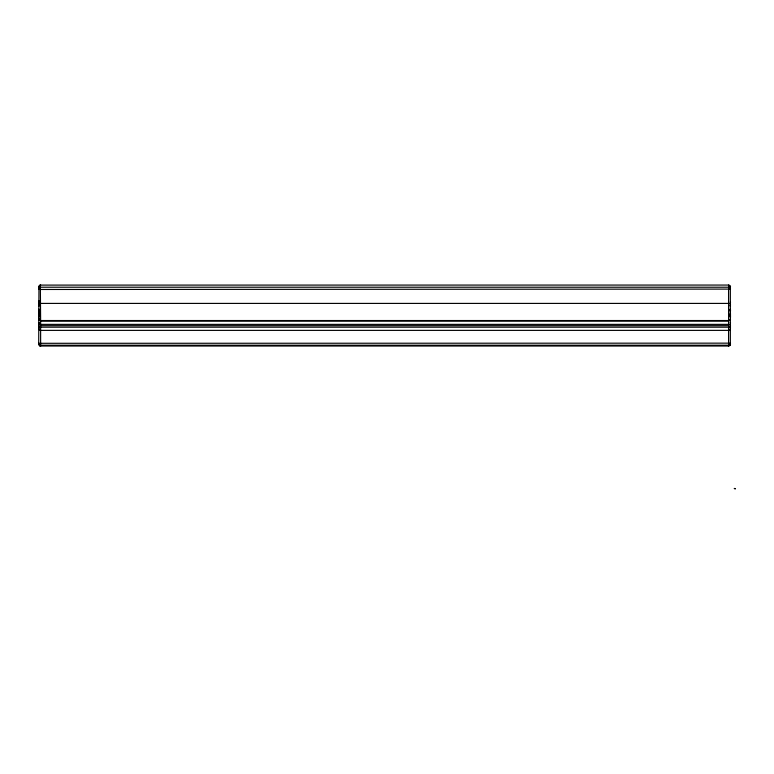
<?xml version="1.0" encoding="UTF-8"?>
<svg xmlns="http://www.w3.org/2000/svg" width="774" height="774" viewBox="0 0 774 774"><rect width="100%" height="100%" fill="white"/><g stroke="black" fill="none" stroke-linecap="round" stroke-linejoin="round"><path stroke-width="1.16" d="M38.7 314.457L39.126 312.493M38.845 305.411L38.961 306.011M38.845 310.422L38.961 311.013M38.845 315.424L38.961 316.024M730.346 344.807L730.346 286.341M730.346 327.47L730.24 326.715M38.845 305.546L38.7 306.127A1.925 1.906 0 0 1 38.961 305.169L38.7 304.956A1.925 1.906 0 0 1 38.961 304.008M38.845 310.548L38.7 311.129A1.925 1.906 0 0 1 38.961 310.171L38.7 310.035A1.925 1.906 0 0 1 38.961 309.087M38.845 315.56L38.7 316.131A1.925 1.906 0 0 1 38.961 315.173L38.7 315.037A1.925 1.906 0 0 1 38.961 314.089M730.346 344.662L730.24 344.178M730.346 343.782L730.424 343.259L728.576 343.153L38.7 343.298A1.925 1.916 0 0 0 40.625 345.214L728.576 345.214A1.925 1.916 0 0 0 730.492 343.298L730.346 343.53M730.346 327.276L730.492 326.822A1.925 1.906 0 0 1 730.24 327.779M38.845 288.692L38.961 289.292L40.625 289.476L730.492 289.099A1.925 1.887 0 0 0 728.576 287.212L40.625 287.212A1.925 1.887 0 0 0 38.7 289.099L38.845 288.954M730.492 344.101A1.925 1.916 0 0 1 728.576 346.017L40.625 346.017A1.925 1.916 0 0 1 38.7 344.101L38.961 286.757M729.098 288.944L728.576 289.476L729.253 289.176M38.7 301.26L39.261 300.989M730.492 303.408L38.7 303.408M38.7 318.724L39.261 318.569M38.7 323.726L39.261 323.571M730.346 323.077L730.492 323.029A2.196 0.958 0 0 0 730.298 322.584M38.961 326.715L38.7 326.822A1.925 1.906 0 0 0 38.961 327.779M730.24 315.763L730.492 315.647A1.925 1.906 0 0 1 730.24 316.605M40.103 285.103L728.576 285.064A1.925 1.887 0 0 1 730.492 286.951L730.346 286.544M40.345 285.074L40.625 321.113L728.576 321.075L728.576 285.035M735.116 488.588L734.487 488.452M40.625 325.68L728.576 325.68M734.226 488.452L735.29 488.965M39.261 323.126L38.7 323.029A2.196 0.958 0 0 1 38.894 322.584A1.916 0.832 0 0 1 39.068 322.448M729.534 286.622L730.492 286.951M39.261 322.797L38.7 322.642M39.261 327.799L38.7 327.644M39.938 345.901L40.625 346.017L40.625 321.365M40.103 345.91L40.625 346.017M730.24 306.011L730.346 305.546M730.24 311.013L730.346 310.548M730.24 316.024L730.492 316.131A1.925 1.906 0 0 0 730.24 315.173L730.346 314.399M38.961 315.763L38.845 316.353M40.103 345.03L40.345 345.02M730.346 305.769L730.492 306.127A1.925 1.906 0 0 0 730.24 305.169L730.492 304.956A1.925 1.906 0 0 0 730.24 304.008M730.346 310.771L730.492 311.129A1.925 1.906 0 0 0 730.24 310.171L730.346 309.397M730.346 309.581L730.492 310.035A1.925 1.906 0 0 0 730.24 309.087M730.346 314.583L730.492 315.037A1.925 1.906 0 0 0 730.24 314.089M730.24 312.899L730.492 314.457M38.845 316.227L38.7 315.647A1.925 1.906 0 0 0 38.961 316.605M728.576 321.365L728.576 346.017M38.7 286.951A1.925 1.887 0 0 1 40.625 285.064M38.961 311.119A1.925 1.171 0 0 1 38.961 309.948M39.967 320.301A1.925 1.171 0 0 1 39.387 320.097M39.155 319.952A1.925 1.171 0 0 1 38.7 319.198A1.925 1.335 0 0 0 40.625 320.533L728.576 320.533A1.925 1.335 0 0 0 730.492 319.198A1.925 1.171 0 0 1 729.534 320.213M730.24 309.948A1.925 1.171 0 0 1 730.24 311.119M730.492 313.344A2.196 1.935 0 0 1 730.298 314.147M730.346 301.831A1.925 1.906 0 0 1 730.492 302.566M38.7 302.566A1.925 1.906 0 0 1 39.261 301.212M38.7 313.344A2.196 1.935 0 0 0 38.894 314.147A1.993 1.761 0 0 0 39.058 314.408M730.492 328.476A1.925 1.906 0 0 1 728.576 330.382L40.625 330.382A1.925 1.906 0 0 1 38.7 328.476M730.346 317.05A1.925 1.906 0 0 1 730.492 317.785M730.24 315.54A1.925 1.79 0 0 1 730.492 316.431A1.925 1.084 0 0 0 730.24 315.889M38.961 315.889A1.925 1.084 0 0 0 38.7 316.431A1.925 1.79 0 0 1 38.961 315.54M38.7 317.785A1.925 1.906 0 0 1 39.261 316.431M728.576 324.374L40.625 324.374A1.925 1.084 0 0 0 38.7 325.457A1.925 1.732 0 0 0 40.625 327.189L728.576 327.189A1.925 1.732 0 0 0 730.492 325.457A1.925 1.084 0 0 0 728.576 324.374"/></g></svg>
